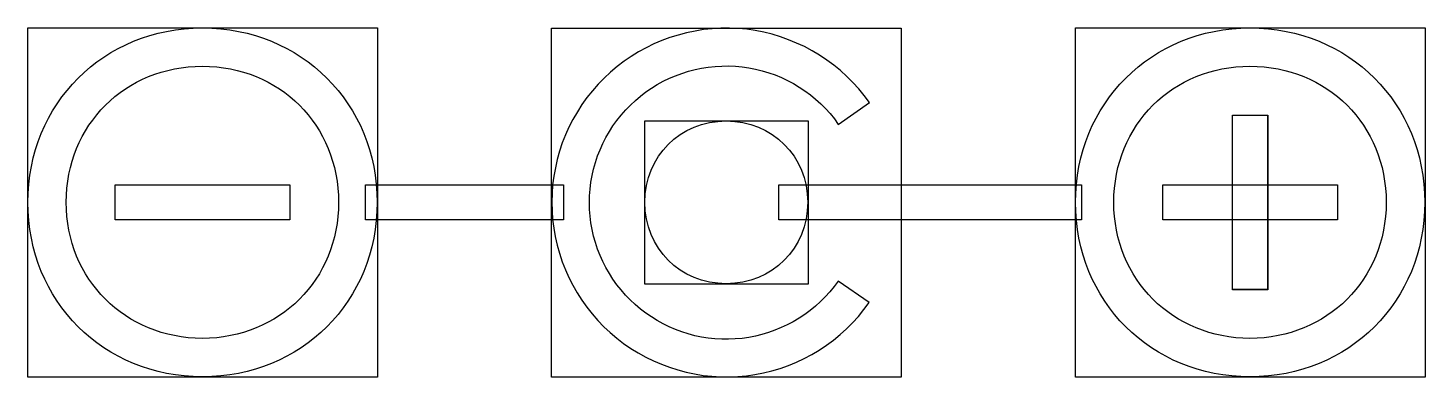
# Model space of a CAD drawing. Extents: x 0 to 120, y -29 to 1.
import ezdxf

# ---------------------------------------------------------------- set-up
doc = ezdxf.new("R2010")
doc.units = 0
doc.layers.get('0').update_dxf_attribs({"linetype": 'CONTINUOUS'})

msp = doc.modelspace()

# ---------------------------------------------------------------- linework, layer by layer
at = {"color": 7}
for p, q in [((0, 1.134614), (30.019999, 1.134614)), ((0, -28.885385), (0, 1.134614)), ((0, 1.134614), (0, 1.134614)), ((0, 1.134614), (0, 1.134614)), ((15, 1.134614), (15, 1.134614)), ((30.019999, 1.134614), (30.019999, -28.885385)), ((44.989999, 1.114614), (75.019998, 1.114614)), ((44.989999, -28.885385), (44.989999, 1.114614)), ((54.449998, 0.054614), (53.769998, -0.235386)), ((55.149998, 0.314614), (54.449998, 0.054614)), ((55.859998, 0.524614), (55.149998, 0.314614)), ((56.579998, 0.714614), (55.859998, 0.524614)), ((57.309998, 0.864614), (56.579998, 0.714614)), ((58.039998, 0.984614), (57.309998, 0.864614)), ((58.779998, 1.064614), (58.039998, 0.984614)), ((59.529998, 1.104614), (58.779998, 1.064614)), ((60.269998, 1.114614), (59.529998, 1.104614)), ((61.009998, 1.084614), (60.269998, 1.114614)), ((61.749998, 1.014614), (61.009998, 1.084614)), ((62.489998, 0.904614), (61.749998, 1.014614)), ((63.219998, 0.764614), (62.489998, 0.904614)), ((63.939998, 0.594614), (63.219998, 0.764614)), ((64.649998, 0.374614), (63.939998, 0.594614)), ((65.349998, 0.114614), (64.649998, 0.374614)), ((66.039998, -0.165386), (65.349998, 0.114614)), ((74.999998, 1.094614), (74.999998, 1.094614)), ((74.999998, 1.094614), (74.999998, 1.094614)), ((75.019998, 1.114614), (75.019998, -28.885385)), ((89.999997, 1.134614), (120.029996, 1.134614)), ((89.999997, -28.885385), (89.999997, 1.134614)), ((89.999997, 1.134614), (89.999997, 1.134614)), ((89.999997, 1.134614), (89.999997, 1.134614)), ((104.999997, 1.134614), (104.999997, 1.134614)), ((120.029996, 1.134614), (120.029996, -28.885385)), ((52.449998, -0.925386), (51.819998, -1.315386)), ((53.099998, -0.565386), (52.449998, -0.925386)), ((53.769998, -0.235386), (53.099998, -0.565386)), ((66.719998, -0.475386), (66.039998, -0.165386)), ((67.369998, -0.825386), (66.719998, -0.475386)), ((68.009998, -1.205386), (67.369998, -0.825386)), ((14.99, -2.155386), (14.99, -2.155386)), ((50.609998, -2.185386), (50.049998, -2.665386)), ((51.209998, -1.735386), (50.609998, -2.185386)), ((51.819998, -1.315386), (51.209998, -1.735386)), ((57.309998, -2.445386), (57.879998, -2.325386)), ((57.879998, -2.325386), (58.449998, -2.235386)), ((58.449998, -2.235386), (59.029998, -2.175386)), ((59.029998, -2.175386), (59.619998, -2.145386)), ((59.619998, -2.145386), (60.199998, -2.135386)), ((60.199998, -2.135386), (60.779998, -2.165386)), ((60.779998, -2.165386), (61.359998, -2.215386)), ((61.359998, -2.215386), (61.939998, -2.295386)), ((61.939998, -2.295386), (62.509998, -2.405386)), ((68.629998, -1.625386), (68.009998, -1.205386)), ((69.229998, -2.065386), (68.629998, -1.625386)), ((69.799998, -2.535386), (69.229998, -2.065386)), ((104.989997, -2.155386), (104.989997, -2.155386)), ((49.499998, -3.175386), (48.989998, -3.705386)), ((50.049998, -2.665386), (49.499998, -3.175386)), ((54.069998, -3.735386), (54.579998, -3.445386)), ((54.579998, -3.445386), (55.109998, -3.195386)), ((55.109998, -3.195386), (55.639998, -2.975386)), ((55.639998, -2.975386), (56.189998, -2.775386)), ((56.189998, -2.775386), (56.739998, -2.595386)), ((56.739998, -2.595386), (57.309998, -2.445386)), ((62.509998, -2.405386), (63.079998, -2.545386)), ((63.079998, -2.545386), (63.639998, -2.715386)), ((63.639998, -2.715386), (64.189998, -2.905386)), ((64.189998, -2.905386), (64.729998, -3.125386)), ((64.729998, -3.125386), (65.249998, -3.385386)), ((65.249998, -3.385386), (65.769998, -3.655386)), ((70.349998, -3.035386), (69.799998, -2.535386)), ((70.879998, -3.565386), (70.349998, -3.035386)), ((71.379998, -4.115386), (70.879998, -3.565386)), ((48.499998, -4.265386), (48.029998, -4.845386)), ((48.989998, -3.705386), (48.499998, -4.265386)), ((52.189998, -5.095386), (52.629998, -4.725386)), ((52.629998, -4.725386), (53.089998, -4.365386)), ((53.089998, -4.365386), (53.569998, -4.035386)), ((53.569998, -4.035386), (54.069998, -3.735386)), ((65.769998, -3.655386), (66.269998, -3.955386)), ((66.269998, -3.955386), (66.749998, -4.285386)), ((66.749998, -4.285386), (67.219998, -4.625386)), ((67.219998, -4.625386), (67.669998, -4.995386)), ((71.849998, -4.685386), (71.379998, -4.115386)), ((72.289998, -5.285386), (71.849998, -4.685386)), ((47.599998, -5.455386), (47.199998, -6.085386)), ((48.029998, -4.845386), (47.599998, -5.455386)), ((50.969998, -6.355386), (51.359998, -5.915386)), ((51.359998, -5.915386), (51.759998, -5.495386)), ((51.759998, -5.495386), (52.189998, -5.095386)), ((67.669998, -4.995386), (68.109998, -5.385386)), ((68.109998, -5.385386), (68.519998, -5.805386)), ((68.519998, -5.805386), (68.909998, -6.235386)), ((69.609998, -7.155386), (72.289998, -5.285386)), ((72.289998, -5.285386), (72.289998, -5.285386)), ((46.819998, -6.725386), (46.479998, -7.385386)), ((47.199998, -6.085386), (46.819998, -6.725386)), ((50.259998, -7.285386), (50.599998, -6.815386)), ((50.599998, -6.815386), (50.969998, -6.355386)), ((52.999998, -6.865386), (67.019998, -6.865386)), ((52.999998, -20.895385), (52.999998, -6.865386)), ((52.999998, -6.865386), (52.999998, -6.865386)), ((52.999998, -6.865386), (52.999998, -6.865386)), ((59.989998, -6.865386), (59.989998, -6.865386)), ((67.019998, -6.865386), (67.019998, -20.895385)), ((68.909998, -6.235386), (69.279998, -6.685386)), ((69.279998, -6.685386), (69.609998, -7.155386)), ((103.499997, -6.365386), (106.509996, -6.365386)), ((103.499997, -21.375385), (103.499997, -6.365386)), ((103.499997, -21.365385), (103.499997, -6.365386)), ((103.499997, -6.365386), (106.499996, -6.365386)), ((106.499996, -6.365386), (106.499996, -21.365385)), ((106.509996, -6.365386), (106.509996, -21.375385)), ((46.179998, -8.065385), (45.909998, -8.755385)), ((46.479998, -7.385386), (46.179998, -8.065385)), ((49.389998, -8.805385), (49.659998, -8.285385)), ((49.659998, -8.285385), (49.949998, -7.775385)), ((49.949998, -7.775385), (50.259998, -7.285386)), ((45.669998, -9.455385), (45.469998, -10.175385)), ((45.909998, -8.755385), (45.669998, -9.455385)), ((48.939998, -9.875385), (49.149998, -9.335385)), ((49.149998, -9.335385), (49.389998, -8.805385)), ((45.469998, -10.175385), (45.309998, -10.895385)), ((48.599998, -10.995385), (48.759998, -10.435385)), ((48.759998, -10.435385), (48.939998, -9.875385)), ((45.179998, -11.625385), (45.079998, -12.365385)), ((45.309998, -10.895385), (45.179998, -11.625385)), ((48.369998, -12.135385), (48.469998, -11.565385)), ((48.469998, -11.565385), (48.599998, -10.995385)), ((7.5, -12.365385), (22.509999, -12.365385)), ((7.5, -15.375385), (7.5, -12.365385)), ((7.5, -15.365385), (7.5, -12.365385)), ((7.5, -12.365385), (22.499999, -12.365385)), ((22.499999, -12.365385), (22.499999, -15.365385)), ((22.509999, -12.365385), (22.509999, -15.375385)), ((28.999999, -12.365385), (46.009998, -12.365385)), ((28.999999, -15.375385), (28.999999, -12.365385)), ((28.999999, -15.365385), (28.999999, -12.365385)), ((28.999999, -12.365385), (45.999998, -12.365385)), ((45.029999, -13.105385), (45.009999, -13.855385)), ((45.079998, -12.365385), (45.029999, -13.105385)), ((45.999998, -12.365385), (45.999998, -15.365385)), ((46.009998, -12.365385), (46.009998, -15.375385)), ((48.249998, -13.295385), (48.299998, -12.715385)), ((48.299998, -12.715385), (48.369998, -12.135385)), ((64.499998, -12.365385), (90.509997, -12.365385)), ((64.499998, -15.375385), (64.499998, -12.365385)), ((64.499998, -15.365385), (64.499998, -12.365385)), ((64.499998, -12.365385), (90.499997, -12.365385)), ((90.499997, -12.365385), (90.499997, -15.365385)), ((90.509997, -12.365385), (90.509997, -15.375385)), ((97.499997, -12.365385), (112.509996, -12.365385)), ((97.499997, -15.375385), (97.499997, -12.365385)), ((97.499997, -15.365385), (97.499997, -12.365385)), ((97.499997, -12.365385), (112.499996, -12.365385)), ((112.499996, -12.365385), (112.499996, -15.365385)), ((112.509996, -12.365385), (112.509996, -15.375385)), ((45.009999, -13.855385), (45.029999, -14.595385)), ((48.239998, -13.875385), (48.249998, -13.295385)), ((48.249998, -14.465385), (48.239998, -13.875385)), ((15, -15.365385), (7.5, -15.365385)), ((22.509999, -15.375385), (7.5, -15.375385)), ((22.499999, -15.365385), (15, -15.365385)), ((15, -15.365385), (15, -15.365385)), ((37.499999, -15.365385), (28.999999, -15.365385)), ((46.009998, -15.375385), (28.999999, -15.375385)), ((45.999998, -15.365385), (37.499999, -15.365385)), ((37.499999, -15.365385), (37.499999, -15.365385)), ((45.029999, -14.595385), (45.079998, -15.335385)), ((45.079998, -15.335385), (45.179998, -16.075385)), ((48.299998, -15.045385), (48.249998, -14.465385)), ((48.369998, -15.625385), (48.299998, -15.045385)), ((77.499997, -15.365385), (64.499998, -15.365385)), ((90.509997, -15.375385), (64.499998, -15.375385)), ((90.499997, -15.365385), (77.499997, -15.365385)), ((77.499997, -15.365385), (77.499997, -15.365385)), ((104.999997, -15.365385), (97.499997, -15.365385)), ((112.509996, -15.375385), (97.499997, -15.375385)), ((112.499996, -15.365385), (104.999997, -15.365385)), ((104.999997, -15.365385), (104.999997, -15.365385)), ((45.179998, -16.075385), (45.299998, -16.805385)), ((48.469998, -16.195385), (48.369998, -15.625385)), ((48.599998, -16.765385), (48.469998, -16.195385)), ((48.759998, -17.325385), (48.599998, -16.765385)), ((45.299998, -16.805385), (45.469998, -17.535385)), ((45.469998, -17.535385), (45.669998, -18.245385)), ((48.939998, -17.875385), (48.759998, -17.325385)), ((49.159998, -18.425385), (48.939998, -17.875385)), ((45.669998, -18.245385), (45.899998, -18.965385)), ((45.899998, -18.965385), (46.169998, -19.655385)), ((49.389998, -18.955385), (49.159998, -18.425385)), ((49.659998, -19.475385), (49.389998, -18.955385)), ((46.169998, -19.655385), (46.479998, -20.335385)), ((46.479998, -20.335385), (46.819998, -20.995385)), ((49.949998, -19.975385), (49.659998, -19.475385)), ((50.259998, -20.465385), (49.949998, -19.975385)), ((46.819998, -20.995385), (47.179998, -21.645385)), ((50.599998, -20.945385), (50.259998, -20.465385)), ((50.959998, -21.395385), (50.599998, -20.945385)), ((51.339998, -21.835385), (50.959998, -21.395385)), ((67.019998, -20.895385), (52.999998, -20.895385)), ((67.009998, -20.875385), (67.009998, -20.875385)), ((67.009998, -20.875385), (67.009998, -20.875385)), ((68.889998, -21.555385), (68.499998, -21.985385)), ((69.259998, -21.095385), (68.889998, -21.555385)), ((69.619998, -20.635385), (69.259998, -21.095385)), ((72.269998, -22.485385), (69.619998, -20.635385)), ((104.999997, -21.365385), (103.499997, -21.365385)), ((106.509996, -21.375385), (103.499997, -21.375385)), ((106.499996, -21.365385), (104.999997, -21.365385)), ((104.999997, -21.365385), (104.999997, -21.365385)), ((47.179998, -21.645385), (47.579998, -22.265385)), ((47.579998, -22.265385), (48.009998, -22.875385)), ((51.749998, -22.255385), (51.339998, -21.835385)), ((52.169998, -22.655385), (51.749998, -22.255385)), ((52.619998, -23.035385), (52.169998, -22.655385)), ((67.659998, -22.785385), (67.209998, -23.155385)), ((68.089998, -22.395385), (67.659998, -22.785385)), ((68.499998, -21.985385), (68.089998, -22.395385)), ((71.819998, -23.085385), (72.269998, -22.485385)), ((48.009998, -22.875385), (48.469998, -23.455385)), ((48.469998, -23.455385), (48.959998, -24.015385)), ((53.079998, -23.385385), (52.619998, -23.035385)), ((53.559998, -23.715385), (53.079998, -23.385385)), ((54.059998, -24.025385), (53.559998, -23.715385)), ((66.259998, -23.825385), (65.749998, -24.125385)), ((66.739998, -23.505385), (66.259998, -23.825385)), ((67.209998, -23.155385), (66.739998, -23.505385)), ((70.849998, -24.215385), (71.349998, -23.665385)), ((71.349998, -23.665385), (71.819998, -23.085385)), ((48.959998, -24.015385), (49.479998, -24.555385)), ((49.479998, -24.555385), (50.019998, -25.055385)), ((50.019998, -25.055385), (50.589998, -25.545385)), ((54.569998, -24.305385), (54.059998, -24.025385)), ((55.089998, -24.555385), (54.569998, -24.305385)), ((55.629998, -24.795385), (55.089998, -24.555385)), ((56.169998, -25.005385), (55.629998, -24.795385)), ((56.729998, -25.175385), (56.169998, -25.005385)), ((57.289998, -25.325385), (56.729998, -25.175385)), ((63.619998, -25.055385), (63.059998, -25.225385)), ((64.169998, -24.865385), (63.619998, -25.055385)), ((64.709998, -24.635385), (64.169998, -24.865385)), ((65.239998, -24.405385), (64.709998, -24.635385)), ((65.749998, -24.125385), (65.239998, -24.405385)), ((69.779998, -25.235385), (70.329998, -24.745385)), ((70.329998, -24.745385), (70.849998, -24.215385)), ((50.589998, -25.545385), (51.179998, -25.995385)), ((51.179998, -25.995385), (51.789998, -26.415385)), ((57.859998, -25.445385), (57.289998, -25.325385)), ((58.439998, -25.535385), (57.859998, -25.445385)), ((59.019998, -25.595385), (58.439998, -25.535385)), ((59.599998, -25.625385), (59.019998, -25.595385)), ((60.189998, -25.635385), (59.599998, -25.625385)), ((60.769998, -25.605385), (60.189998, -25.635385)), ((61.349998, -25.555385), (60.769998, -25.605385)), ((61.929998, -25.475385), (61.349998, -25.555385)), ((62.499998, -25.365385), (61.929998, -25.475385)), ((63.059998, -25.225385), (62.499998, -25.365385)), ((67.979998, -26.565385), (68.599998, -26.155385)), ((68.599998, -26.155385), (69.199998, -25.715385)), ((69.199998, -25.715385), (69.779998, -25.235385)), ((51.789998, -26.415385), (52.419998, -26.805385)), ((52.419998, -26.805385), (53.079998, -27.165385)), ((53.079998, -27.165385), (53.739998, -27.495385)), ((53.739998, -27.495385), (54.429998, -27.785385)), ((66.019998, -27.615385), (66.689998, -27.295385)), ((66.689998, -27.295385), (67.349998, -26.945385)), ((67.349998, -26.945385), (67.979998, -26.565385)), ((54.429998, -27.785385), (55.119998, -28.045385)), ((55.119998, -28.045385), (55.829998, -28.275385)), ((55.829998, -28.275385), (56.549998, -28.465385)), ((56.549998, -28.465385), (57.279998, -28.615385)), ((57.279998, -28.615385), (58.019998, -28.735385)), ((58.019998, -28.735385), (58.749998, -28.815385)), ((60.979998, -28.835385), (61.719998, -28.765385)), ((61.719998, -28.765385), (62.459998, -28.655385)), ((62.459998, -28.655385), (63.189998, -28.515385)), ((63.189998, -28.515385), (63.909998, -28.345385)), ((63.909998, -28.345385), (64.629998, -28.135385)), ((64.629998, -28.135385), (65.329998, -27.895385)), ((65.329998, -27.895385), (66.019998, -27.615385)), ((30.019999, -28.885385), (0, -28.885385)), ((30.009999, -28.875385), (30.009999, -28.875385)), ((30.009999, -28.875385), (30.009999, -28.875385)), ((75.019998, -28.885385), (44.989999, -28.885385)), ((44.999999, -28.845385), (44.999999, -28.845385)), ((44.999999, -28.845385), (44.999999, -28.845385)), ((58.749998, -28.815385), (59.499998, -28.855385)), ((59.499998, -28.855385), (60.239998, -28.865385)), ((60.239998, -28.865385), (60.979998, -28.835385)), ((120.029996, -28.885385), (89.999997, -28.885385)), ((120.009996, -28.875385), (120.009996, -28.875385)), ((120.009996, -28.875385), (120.009996, -28.875385))]:
    msp.add_line(p, q, dxfattribs=at)
for points in [[(0, -13.865385), (0, -5.365386), (6.5, 1.134614), (15, 1.134614)], [(15, 1.134614), (23.499999, 1.134614), (29.999999, -5.365386), (29.999999, -13.865385)], [(89.999997, -13.865385), (89.999997, -5.365386), (96.499997, 1.134614), (104.999997, 1.134614)], [(104.999997, 1.134614), (113.499996, 1.134614), (119.999996, -5.365386), (119.999996, -13.865385)], [(3.29, -13.855385), (3.29, -7.225386), (8.36, -2.155386), (14.99, -2.155386)], [(14.99, -2.155386), (21.619999, -2.155386), (26.689999, -7.225386), (26.689999, -13.855385)], [(93.289997, -13.855385), (93.289997, -7.225386), (98.359997, -2.155386), (104.989997, -2.155386)], [(104.989997, -2.155386), (111.619996, -2.155386), (116.689996, -7.225386), (116.689996, -13.855385)], [(52.999998, -13.855385), (52.999998, -9.895385), (56.029998, -6.865386), (59.989998, -6.865386)], [(59.989998, -6.865386), (63.949998, -6.865386), (66.989998, -9.895385), (66.989998, -13.855385)], [(15, -28.865385), (6.5, -28.865385), (0, -22.365385), (0, -13.865385)], [(14.99, -25.555385), (8.36, -25.555385), (3.29, -20.485385), (3.29, -13.855385)], [(26.689999, -13.855385), (26.689999, -20.485385), (21.619999, -25.555385), (14.99, -25.555385)], [(29.999999, -13.865385), (29.999999, -22.365385), (23.499999, -28.865385), (15, -28.865385)], [(59.989998, -20.855385), (56.029998, -20.855385), (52.999998, -17.815385), (52.999998, -13.855385)], [(66.989998, -13.855385), (66.989998, -17.815385), (63.949998, -20.855385), (59.989998, -20.855385)], [(104.999997, -28.865385), (96.499997, -28.865385), (89.999997, -22.365385), (89.999997, -13.865385)], [(104.989997, -25.555385), (98.359997, -25.555385), (93.289997, -20.485385), (93.289997, -13.855385)], [(116.689996, -13.855385), (116.689996, -20.485385), (111.619996, -25.555385), (104.989997, -25.555385)], [(119.999996, -13.865385), (119.999996, -22.365385), (113.499996, -28.865385), (104.999997, -28.865385)]]:
    msp.add_open_spline(points, degree=3, dxfattribs=at)

doc.saveas('drawing.dxf')
